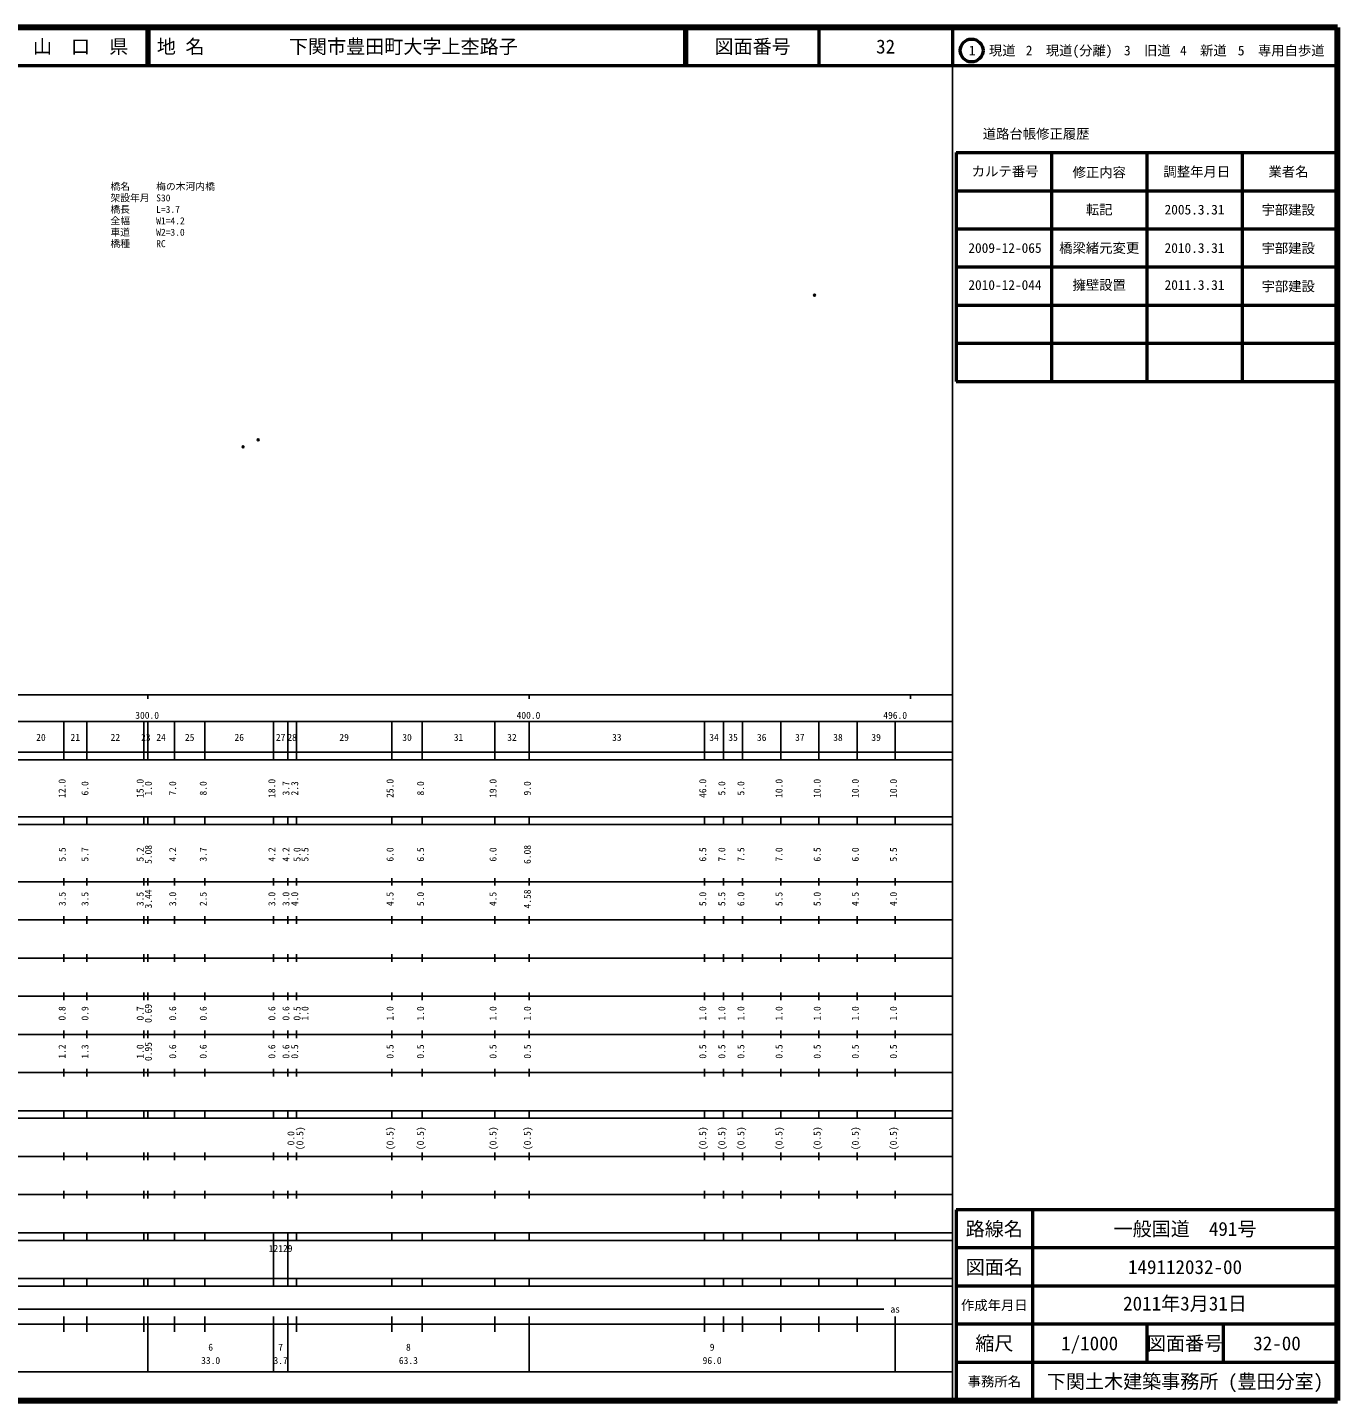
# Model space of a CAD drawing. Units: millimetres on the paper, with parts at other scales. Extents: x 40 to 680, y 20 to 380.
# Drawn here: x 336.5 to 680, y 20 to 380 of the extents above; entities that cross this region are included whole.
import ezdxf
from ezdxf.enums import TextEntityAlignment as Align

# ---------------------------------------------------------------- set-up
doc = ezdxf.new("R2010")
doc.units = ezdxf.units.MM
doc.header["$PDMODE"] = 32
doc.header["$PDSIZE"] = 0.5
for name, color, linetype in [('M-OTRS', 6, 'Continuous'), ('M-STR-HTXT', 7, 'Continuous'), ('M-TTL-TXT', 7, 'Continuous')]:
    doc.layers.add(name, color=color, linetype=linetype)
for name, color, linetype, lineweight in [('M-TTL', 2, 'Continuous', 140), ('M-TTL-BAND', 7, 'Continuous', 25), ('M-TTL-FRAM', 2, 'Continuous', 50), ('M-TTL-LINE', 7, 'Continuous', 50)]:
    doc.layers.add(name, color=color, linetype=linetype, lineweight=lineweight)
doc.styles.add('ＭＳ ゴシック', font='')
doc.styles.get('ＭＳ ゴシック').set_extended_font_data('MS Gothic')

msp = doc.modelspace()

# ---------------------------------------------------------------- linework, layer by layer
at = {"layer": 'M-OTRS'}
for p in [(542.849, 309.805), (392.99, 270.036), (396.983, 271.903)]:
    msp.add_point(p, dxfattribs=at)
at = {"layer": 'M-TTL'}
for p, q in [((680, 380), (40, 380)), ((680, 20), (680, 380)), ((40, 20), (680, 20))]:
    msp.add_line(p, q, dxfattribs=at)
at = {"layer": 'M-TTL-BAND'}
for p, q in [((579, 20), (579, 370)), ((40, 205), (579, 205)), ((368, 205), (368, 204)), ((468, 205), (468, 204)), ((568, 205), (568, 204)), ((68, 198), (579, 198)), ((346, 188), (346, 198)), ((352, 188), (352, 198)), ((367, 188), (367, 198)), ((368, 188), (368, 198)), ((375, 188), (375, 198)), ((383, 188), (383, 198)), ((401, 188), (401, 198)), ((404.7, 188), (404.7, 198)), ((407, 188), (407, 198)), ((432, 188), (432, 198)), ((440, 188), (440, 198)), ((459, 188), (459, 198)), ((468, 188), (468, 198)), ((514, 188), (514, 198)), ((519, 188), (519, 198)), ((524, 188), (524, 198)), ((534, 188), (534, 198)), ((544, 188), (544, 198)), ((554, 188), (554, 198)), ((564, 188), (564, 198)), ((40, 190), (579, 190)), ((40, 188), (579, 188)), ((40, 173), (579, 173)), ((346, 171), (346, 173)), ((352, 171), (352, 173)), ((367, 171), (367, 173)), ((368, 171), (368, 173)), ((375, 171), (375, 173)), ((383, 171), (383, 173)), ((401, 171), (401, 173)), ((404.7, 171), (404.7, 173)), ((407, 171), (407, 173)), ((432, 171), (432, 173)), ((440, 171), (440, 173)), ((459, 171), (459, 173)), ((468, 171), (468, 173)), ((514, 171), (514, 173)), ((519, 171), (519, 173)), ((524, 171), (524, 173)), ((534, 171), (534, 173)), ((544, 171), (544, 173)), ((554, 171), (554, 173)), ((564, 171), (564, 173)), ((40, 171), (579, 171)), ((40, 156), (579, 156)), ((346, 155), (346, 157)), ((352, 155), (352, 157)), ((367, 155), (367, 157)), ((368, 155), (368, 157)), ((375, 155), (375, 157)), ((383, 155), (383, 157)), ((401, 155), (401, 157)), ((404.7, 155), (404.7, 157)), ((407, 155), (407, 157)), ((432, 155), (432, 157)), ((440, 155), (440, 157)), ((459, 155), (459, 157)), ((468, 155), (468, 157)), ((514, 155), (514, 157)), ((519, 155), (519, 157)), ((524, 155), (524, 157)), ((534, 155), (534, 157)), ((544, 155), (544, 157)), ((554, 155), (554, 157)), ((564, 155), (564, 157)), ((46, 146), (579, 146)), ((346, 145), (346, 147)), ((352, 145), (352, 147)), ((367, 145), (367, 147)), ((368, 145), (368, 147)), ((375, 145), (375, 147)), ((383, 145), (383, 147)), ((401, 145), (401, 147)), ((404.7, 145), (404.7, 147)), ((407, 145), (407, 147)), ((432, 145), (432, 147)), ((440, 145), (440, 147)), ((459, 145), (459, 147)), ((468, 145), (468, 147)), ((514, 145), (514, 147)), ((519, 145), (519, 147)), ((524, 145), (524, 147)), ((534, 145), (534, 147)), ((544, 145), (544, 147)), ((554, 145), (554, 147)), ((564, 145), (564, 147)), ((346, 135), (346, 137)), ((352, 135), (352, 137)), ((367, 135), (367, 137)), ((368, 135), (368, 137)), ((375, 135), (375, 137)), ((383, 135), (383, 137)), ((401, 135), (401, 137)), ((404.7, 135), (404.7, 137)), ((407, 135), (407, 137)), ((432, 135), (432, 137)), ((440, 135), (440, 137)), ((459, 135), (459, 137)), ((468, 135), (468, 137)), ((514, 135), (514, 137)), ((519, 135), (519, 137)), ((524, 135), (524, 137)), ((534, 135), (534, 137)), ((544, 135), (544, 137)), ((554, 135), (554, 137)), ((564, 135), (564, 137)), ((52, 136), (579, 136)), ((46, 126), (579, 126)), ((346, 125), (346, 127)), ((352, 125), (352, 127)), ((367, 125), (367, 127)), ((368, 125), (368, 127)), ((375, 125), (375, 127)), ((383, 125), (383, 127)), ((401, 125), (401, 127)), ((404.7, 125), (404.7, 127)), ((407, 125), (407, 127)), ((432, 125), (432, 127)), ((440, 125), (440, 127)), ((459, 125), (459, 127)), ((468, 125), (468, 127)), ((514, 125), (514, 127)), ((519, 125), (519, 127)), ((524, 125), (524, 127)), ((534, 125), (534, 127)), ((544, 125), (544, 127)), ((554, 125), (554, 127)), ((564, 125), (564, 127)), ((52, 116), (579, 116)), ((346, 115), (346, 117)), ((352, 115), (352, 117)), ((367, 115), (367, 117)), ((368, 115), (368, 117)), ((375, 115), (375, 117)), ((383, 115), (383, 117)), ((401, 115), (401, 117)), ((404.7, 115), (404.7, 117)), ((407, 115), (407, 117)), ((432, 115), (432, 117)), ((440, 115), (440, 117)), ((459, 115), (459, 117)), ((468, 115), (468, 117)), ((514, 115), (514, 117)), ((519, 115), (519, 117)), ((524, 115), (524, 117)), ((534, 115), (534, 117)), ((544, 115), (544, 117)), ((554, 115), (554, 117)), ((564, 115), (564, 117)), ((46, 106), (579, 106)), ((346, 105), (346, 107)), ((352, 105), (352, 107)), ((367, 105), (367, 107)), ((368, 105), (368, 107)), ((375, 105), (375, 107)), ((383, 105), (383, 107)), ((401, 105), (401, 107)), ((404.7, 105), (404.7, 107)), ((407, 105), (407, 107)), ((432, 105), (432, 107)), ((440, 105), (440, 107)), ((459, 105), (459, 107)), ((468, 105), (468, 107)), ((514, 105), (514, 107)), ((519, 105), (519, 107)), ((524, 105), (524, 107)), ((534, 105), (534, 107)), ((544, 105), (544, 107)), ((554, 105), (554, 107)), ((564, 105), (564, 107)), ((40, 96), (579, 96)), ((40, 94), (579, 94)), ((346, 94), (346, 96)), ((352, 94), (352, 96)), ((367, 94), (367, 96)), ((368, 94), (368, 96)), ((375, 94), (375, 96)), ((383, 94), (383, 96)), ((401, 94), (401, 96)), ((404.7, 94), (404.7, 96)), ((407, 94), (407, 96)), ((432, 94), (432, 96)), ((440, 94), (440, 96)), ((459, 94), (459, 96)), ((468, 94), (468, 96)), ((514, 94), (514, 96)), ((519, 94), (519, 96)), ((524, 94), (524, 96)), ((534, 94), (534, 96)), ((544, 94), (544, 96)), ((554, 94), (554, 96)), ((564, 94), (564, 96)), ((49, 84), (579, 84)), ((346, 83), (346, 85)), ((352, 83), (352, 85)), ((367, 83), (367, 85)), ((368, 83), (368, 85)), ((375, 83), (375, 85)), ((383, 83), (383, 85)), ((401, 83), (401, 85)), ((404.7, 83), (404.7, 85)), ((407, 83), (407, 85)), ((432, 83), (432, 85)), ((440, 83), (440, 85)), ((459, 83), (459, 85)), ((468, 83), (468, 85)), ((514, 83), (514, 85)), ((519, 83), (519, 85)), ((524, 83), (524, 85)), ((534, 83), (534, 85)), ((544, 83), (544, 85)), ((554, 83), (554, 85)), ((564, 83), (564, 85)), ((40, 74), (579, 74)), ((346, 73), (346, 75)), ((352, 73), (352, 75)), ((367, 73), (367, 75)), ((368, 73), (368, 75)), ((375, 73), (375, 75)), ((383, 73), (383, 75)), ((401, 73), (401, 75)), ((404.7, 73), (404.7, 75)), ((407, 73), (407, 75)), ((432, 73), (432, 75)), ((440, 73), (440, 75)), ((459, 73), (459, 75)), ((468, 73), (468, 75)), ((514, 73), (514, 75)), ((519, 73), (519, 75)), ((524, 73), (524, 75)), ((534, 73), (534, 75)), ((544, 73), (544, 75)), ((554, 73), (554, 75)), ((564, 73), (564, 75)), ((40, 64), (579, 64)), ((40, 62), (579, 62)), ((346, 62), (346, 64)), ((352, 62), (352, 64)), ((367, 62), (367, 64)), ((368, 62), (368, 64)), ((375, 62), (375, 64)), ((383, 62), (383, 64)), ((401, 62), (401, 64)), ((401, 52), (401, 62)), ((404.7, 62), (404.7, 64)), ((404.7, 52), (404.7, 62)), ((407, 62), (407, 64)), ((432, 62), (432, 64)), ((440, 62), (440, 64)), ((459, 62), (459, 64)), ((468, 62), (468, 64)), ((514, 62), (514, 64)), ((519, 62), (519, 64)), ((524, 62), (524, 64)), ((534, 62), (534, 64)), ((544, 62), (544, 64)), ((554, 62), (554, 64)), ((564, 62), (564, 64)), ((40, 52), (579, 52)), ((346, 50), (346, 52)), ((352, 50), (352, 52)), ((367, 50), (367, 52)), ((368, 50), (368, 52)), ((375, 50), (375, 52)), ((383, 50), (383, 52)), ((401, 50), (401, 52)), ((404.7, 50), (404.7, 52)), ((407, 50), (407, 52)), ((432, 50), (432, 52)), ((440, 50), (440, 52)), ((459, 50), (459, 52)), ((468, 50), (468, 52)), ((514, 50), (514, 52)), ((519, 50), (519, 52)), ((524, 50), (524, 52)), ((534, 50), (534, 52)), ((544, 50), (544, 52)), ((554, 50), (554, 52)), ((564, 50), (564, 52)), ((40, 50), (579, 50)), ((71, 44), (561, 44)), ((40, 40), (579, 40)), ((346, 38), (346, 42)), ((352, 38), (352, 42)), ((367, 38), (367, 42)), ((368, 27.5), (368, 42)), ((375, 38), (375, 42)), ((383, 38), (383, 42)), ((401, 27.5), (401, 42)), ((404.7, 27.5), (404.7, 42)), ((407, 38), (407, 42)), ((432, 38), (432, 42)), ((440, 38), (440, 42)), ((459, 38), (459, 42)), ((468, 27.5), (468, 42)), ((514, 38), (514, 42)), ((519, 38), (519, 42)), ((524, 38), (524, 42)), ((534, 38), (534, 42)), ((544, 38), (544, 42)), ((554, 38), (554, 42)), ((564, 27.5), (564, 42)), ((68, 27.5), (579, 27.5))]:
    msp.add_line(p, q, dxfattribs=at)
at = {"layer": 'M-TTL-FRAM'}
for p, q in [((580, 347.197), (580, 287.197)), ((580, 347.197), (680, 347.197)), ((580, 287.197), (680, 287.197)), ((680, 70), (580, 70)), ((580, 70), (580, 20))]:
    msp.add_line(p, q, dxfattribs=at)
at = {"layer": 'M-TTL-LINE'}
for p, q in [((367.75, 380), (367.75, 370)), ((368.25, 380), (368.25, 370)), ((508.747, 380), (508.747, 370)), ((509.247, 380), (509.247, 370)), ((543.997, 380), (543.997, 370)), ((579, 380), (579, 370)), ((40, 370), (680, 370)), ((605, 347.197), (605, 287.197)), ((630, 347.197), (630, 287.197)), ((655, 347.197), (655, 287.197)), ((580, 337.197), (680, 337.197)), ((580, 327.197), (680, 327.197)), ((580, 317.197), (680, 317.197)), ((580, 307.197), (680, 307.197)), ((580, 297.197), (680, 297.197)), ((600, 70), (600, 20)), ((680, 60), (580, 60)), ((680, 50), (580, 50)), ((680, 40), (580, 40)), ((630, 40), (630, 30)), ((650, 40), (650, 30)), ((680, 30), (580, 30))]:
    msp.add_line(p, q, dxfattribs=at)
msp.add_circle((584.031, 373.958), 3, dxfattribs=at)

# ---------------------------------------------------------------- texts
at = {"layer": 'M-STR-HTXT', "style": 'ＭＳ ゴシック'}
for s, p in [('橋名', (358.214, 336.844)), ('梅の木河内橋', (370.214, 336.844)), ('架設年月', (358.214, 333.844)), ('S30', (370.214, 333.844)), ('橋長', (358.214, 330.844)), ('L=3.7', (370.214, 330.844)), ('全幅', (358.214, 327.844)), ('W1=4.2', (370.214, 327.844)), ('橋種', (358.214, 321.844)), ('車道', (358.214, 324.844)), ('W2=3.0', (370.214, 324.844)), ('RC', (370.214, 321.844))]:
    msp.add_text(s, height=1.833, dxfattribs=at).set_placement(p, align=Align.BOTTOM_LEFT)
at = {"layer": 'M-TTL-BAND', "style": 'ＭＳ ゴシック'}
for s, p in [('300.0', (367.844, 198.195)), ('400.0', (467.844, 198.195)), ('496.0', (564, 198.195)), ('20', (340, 192.405)), ('21', (349, 192.405)), ('22', (359.5, 192.405)), ('23', (367.5, 192.405)), ('24', (371.5, 192.405)), ('25', (379, 192.405)), ('26', (392, 192.405)), ('27', (402.85, 192.405)), ('28', (405.85, 192.405)), ('29', (419.5, 192.405)), ('30', (436, 192.405)), ('31', (449.5, 192.405)), ('32', (463.5, 192.405)), ('33', (491, 192.405)), ('34', (516.5, 192.405)), ('35', (521.5, 192.405)), ('36', (529, 192.405)), ('37', (539, 192.405)), ('38', (549, 192.405)), ('39', (559, 192.405)), ('as', (564, 42.5)), ('6', (384.5, 32.523)), ('7', (402.85, 32.523)), ('8', (436.35, 32.523)), ('9', (516, 32.523)), ('33.0', (384.5, 29.033)), ('3.7', (402.85, 29.033)), ('63.3', (436.35, 29.033)), ('96.0', (516, 29.033))]:
    msp.add_text(s, height=1.833, dxfattribs=at).set_placement(p, align=Align.BOTTOM_CENTER)
for s, p in [('12.0', (347, 180.5)), ('6.0', (353, 180.5)), ('15.0', (367.467, 180.5)), ('1.0', (369.619, 180.5)), ('7.0', (376, 180.5)), ('8.0', (384, 180.5)), ('18.0', (402, 180.5)), ('3.7', (405.7, 180.5)), ('2.3', (408, 180.5)), ('25.0', (433, 180.5)), ('8.0', (441, 180.5)), ('19.0', (460, 180.5)), ('9.0', (469, 180.5)), ('46.0', (515, 180.5)), ('5.0', (520, 180.5)), ('5.0', (525, 180.5)), ('10.0', (535, 180.5)), ('10.0', (545, 180.5)), ('10.0', (555, 180.5)), ('10.0', (565, 180.5)), ('5.5', (347.044, 163.174)), ('5.7', (353, 163.174)), ('5.2', (367.467, 163.174)), ('5.08', (369.619, 163.174)), ('4.2', (376, 163.174)), ('3.7', (384, 163.174)), ('4.2', (402, 163.174)), ('4.2', (405.7, 163.174)), ('5.0', (408.618, 163.174)), ('5.5', (410.698, 163.174)), ('6.0', (433, 163.174)), ('6.5', (441, 163.174)), ('6.0', (460, 163.174)), ('6.08', (469, 163.174)), ('6.5', (515, 163.174)), ('7.0', (520, 163.174)), ('7.5', (525, 163.174)), ('7.0', (535, 163.174)), ('6.5', (545, 163.174)), ('6.0', (555, 163.174)), ('5.5', (565, 163.174)), ('3.5', (347.044, 151.5)), ('3.5', (353, 151.5)), ('3.5', (367.467, 151.5)), ('3.44', (369.619, 151.5)), ('3.0', (376, 151.5)), ('2.5', (384, 151.5)), ('3.0', (402, 151.5)), ('3.0', (405.7, 151.5)), ('4.0', (408, 151.5)), ('4.5', (433, 151.5)), ('5.0', (441, 151.5)), ('4.5', (460, 151.5)), ('4.58', (469, 151.5)), ('5.0', (515, 151.5)), ('5.5', (520, 151.5)), ('6.0', (525, 151.5)), ('5.5', (535, 151.5)), ('5.0', (545, 151.5)), ('4.5', (555, 151.5)), ('4.0', (565, 151.5)), ('0.8', (347, 121.5)), ('0.9', (353, 121.5)), ('0.7', (367.467, 121.5)), ('0.69', (369.619, 121.5)), ('0.6', (376, 121.5)), ('0.6', (384, 121.5)), ('0.6', (402, 121.5)), ('0.6', (405.7, 121.5)), ('0.5', (408.618, 121.5)), ('1.0', (410.698, 121.5)), ('1.0', (433, 121.5)), ('1.0', (441, 121.5)), ('1.0', (460, 121.5)), ('1.0', (469, 121.5)), ('1.0', (515, 121.5)), ('1.0', (520, 121.5)), ('1.0', (525, 121.5)), ('1.0', (535, 121.5)), ('1.0', (545, 121.5)), ('1.0', (555, 121.5)), ('1.0', (565, 121.5)), ('1.2', (347, 111.5)), ('1.3', (353, 111.5)), ('1.0', (367.467, 111.5)), ('0.95', (369.619, 111.5)), ('0.6', (376, 111.5)), ('0.6', (384, 111.5)), ('0.6', (402, 111.5)), ('0.6', (405.7, 111.5)), ('0.5', (408, 111.5)), ('0.5', (433, 111.5)), ('0.5', (441, 111.5)), ('0.5', (460, 111.5)), ('0.5', (469, 111.5)), ('0.5', (515, 111.5)), ('0.5', (520, 111.5)), ('0.5', (525, 111.5)), ('0.5', (535, 111.5)), ('0.5', (545, 111.5)), ('0.5', (555, 111.5)), ('0.5', (565, 111.5)), ('0.0', (407, 88.764)), ('(0.5)', (409.37, 88.764)), ('(0.5)', (433, 88.764)), ('(0.5)', (441, 88.764)), ('(0.5)', (460, 88.764)), ('(0.5)', (469, 88.764)), ('(0.5)', (515, 88.764)), ('(0.5)', (520, 88.764)), ('(0.5)', (525, 88.764)), ('(0.5)', (535, 88.764)), ('(0.5)', (545, 88.764)), ('(0.5)', (555, 88.764)), ('(0.5)', (565, 88.764))]:
    msp.add_text(s, height=1.833, rotation=90, dxfattribs=at).set_placement(p, align=Align.BOTTOM_CENTER)
msp.add_text('12129', height=1.833, dxfattribs=at).set_placement((399.725, 58.405), align=Align.BOTTOM_LEFT)
at = {"layer": 'M-TTL-TXT', "style": 'ＭＳ ゴシック'}
for s, height, p in [('山\u3000口\u3000県', 3.666, (350.375, 375)), ('図面番号', 3.666, (526.622, 375)), ('32', 3.666, (561.497, 375)), ('1\u3000現道', 2.566, (589.448, 373.958)), ('2\u3000現道(分離)', 2.566, (609.619, 373.958)), ('3\u3000旧道', 2.566, (630.121, 373.958)), ('4\u3000新道', 2.566, (644.824, 373.958)), ('5\u3000専用自歩道', 2.566, (665.228, 373.958)), ('道路台帳修正履歴', 2.566, (600.968, 352.113)), ('カルテ番号', 2.566, (592.839, 342.277)), ('修正内容', 2.566, (617.509, 342.023)), ('調整年月日', 2.566, (643.089, 342.197)), ('業者名', 2.566, (667.134, 342.197)), ('転記', 2.566, (617.5, 332.245)), ('2005.3.31', 2.566, (642.5, 332.245)), ('宇部建設', 2.566, (667.077, 332.189)), ('2009-12-065', 2.566, (592.792, 322.187)), ('橋梁緒元変更', 2.566, (617.5, 322.187)), ('2010.3.31', 2.566, (642.5, 322.187)), ('宇部建設', 2.566, (667.077, 322.131)), ('宇部建設', 2.566, (667.077, 312.131)), ('路線名', 3.666, (590, 65)), ('路線名', 3.666, (590, 65)), ('一般国道\u3000491号', 3.666, (640, 65)), ('図面名', 3.666, (590, 55)), ('図面名', 3.666, (590, 55)), ('149112032-00', 3.666, (640, 55)), ('作成年月日', 2.566, (590, 45)), ('作成年月日', 2.566, (590, 45)), ('縮尺', 3.666, (590, 35)), ('縮尺', 3.666, (590, 35)), ('1/1000', 3.666, (615, 35)), ('図面番号', 3.666, (640, 35)), ('図面番号', 3.666, (640, 35)), ('32-00', 3.666, (664.125, 35)), ('事務所名', 2.566, (590, 25)), ('事務所名', 2.566, (590, 25)), ('下関土木建築事務所 (豊田分室)', 3.666, (640, 25))]:
    msp.add_text(s, height=height, dxfattribs=at).set_placement(p, align=Align.MIDDLE_CENTER)
for s, p in [('地 名', (370.38, 375)), ('下関市豊田町大字上杢路子', (405.024, 375))]:
    msp.add_text(s, height=3.666, dxfattribs=at).set_placement(p, align=Align.MIDDLE_LEFT)
for s, height, p in [('2010-12-044', 2.566, (592.792, 310.437)), ('擁壁設置', 2.566, (617.5, 310.437)), ('2011.3.31', 2.566, (642.5, 310.437)), ('2011年3月31日', 3.666, (640, 42.5))]:
    msp.add_text(s, height=height, dxfattribs=at).set_placement(p, align=Align.BOTTOM_CENTER)

doc.saveas('drawing.dxf')
